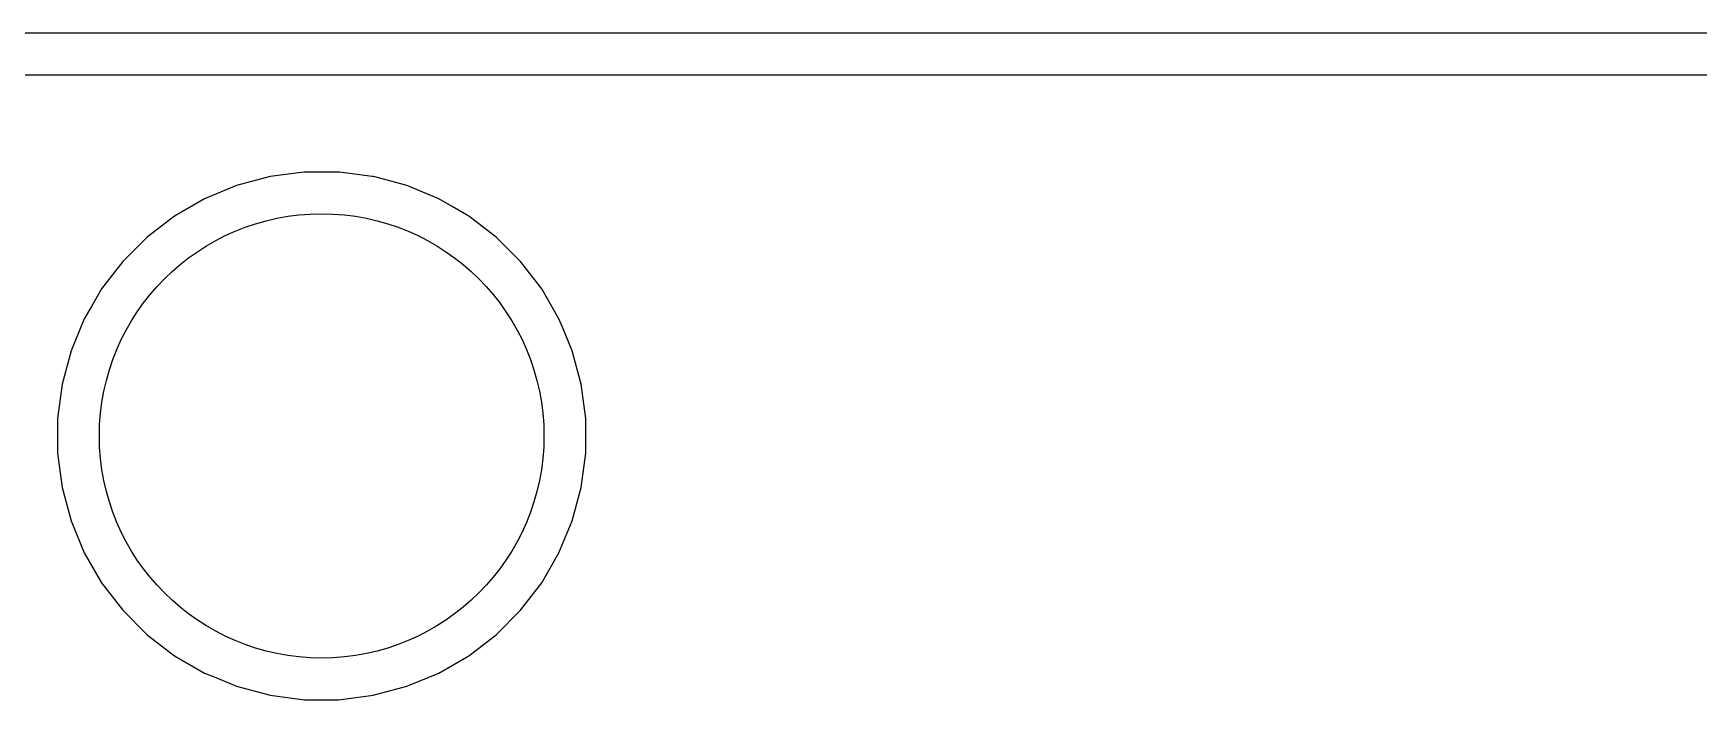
# Model space of a CAD drawing. Header units: millimetres. Extents: x 117.1 to 182.9, y -117.9 to -82.1.
# Drawn here: x 147.92 to 159.91, y -86.9 to -82.1 of the extents above; entities that cross this region are included whole.
import ezdxf

# ---------------------------------------------------------------- set-up
doc = ezdxf.new("R2010")
doc.units = ezdxf.units.MM
for name, color, linetype, lineweight, true_color in [('cut_in', 5, 'CONTINUOUS', 25, 0x0000ff), ('cut_out', 174, 'CONTINUOUS', 25, 0x000080), ('trace_in', 6, 'CONTINUOUS', 25, 0xff00ff), ('trace_out', 214, 'CONTINUOUS', 25, 0x800080)]:
    doc.layers.add(name, color=color, linetype=linetype, lineweight=lineweight, true_color=true_color)

msp = doc.modelspace()

# ---------------------------------------------------------------- linework, layer by layer
at = {"layer": 'cut_in'}
msp.add_circle((150, -85), 1.6, dxfattribs=at)
at = {"layer": 'cut_out', "linetype": 'CONTINUOUS'}
msp.add_line((164, -82.1), (136, -82.1), dxfattribs=at)
at = {"layer": 'trace_in', "linetype": 'CONTINUOUS'}
for p, q in [((149.628439, -83.132016), (149.387786, -83.196499)), ((149.871333, -83.100039), (149.628439, -83.132016)), ((149.873347, -83.099705), (149.871333, -83.100039)), ((149.875424, -83.0995), (149.873347, -83.099705)), ((149.875429, -83.0995), (149.875424, -83.0995)), ((149.875435, -83.0995), (149.875429, -83.0995)), ((150.124565, -83.0995), (149.875435, -83.0995)), ((150.12457, -83.0995), (150.124565, -83.0995)), ((150.124575, -83.0995), (150.12457, -83.0995)), ((150.126649, -83.099705), (150.124575, -83.0995)), ((150.128665, -83.100039), (150.126649, -83.099705)), ((150.363502, -83.130956), (150.128665, -83.100039)), ((150.371667, -83.131491), (150.363502, -83.130956)), ((150.379396, -83.134115), (150.371667, -83.131491)), ((150.383588, -83.135239), (150.379396, -83.134115)), ((150.383608, -83.135245), (150.383588, -83.135239)), ((150.559301, -83.182322), (150.383608, -83.135245)), ((150.612214, -83.1965), (150.559301, -83.182322)), ((149.157609, -83.291845), (148.941873, -83.416399)), ((149.15761, -83.291843), (149.157609, -83.291845)), ((149.157623, -83.291837), (149.15761, -83.291843)), ((149.15763, -83.291833), (149.157623, -83.291837)), ((149.157637, -83.29183), (149.15763, -83.291833)), ((149.15765, -83.291824), (149.157637, -83.29183)), ((149.387786, -83.196499), (149.15765, -83.291824)), ((150.842348, -83.291824), (150.612214, -83.1965)), ((150.842361, -83.29183), (150.842348, -83.291824)), ((150.842376, -83.291837), (150.842361, -83.29183)), ((150.939641, -83.347993), (150.842376, -83.291837)), ((148.941873, -83.416399), (148.744232, -83.568053)), ((151.058125, -83.416399), (150.939641, -83.347993)), ((151.255766, -83.568053), (151.058125, -83.416399)), ((148.744209, -83.568074), (148.568074, -83.744209)), ((148.744217, -83.568067), (148.744209, -83.568074)), ((148.744232, -83.568053), (148.744217, -83.568067)), ((151.255771, -83.568057), (151.255766, -83.568053)), ((151.255774, -83.56806), (151.255771, -83.568057)), ((151.255781, -83.568066), (151.255774, -83.56806)), ((151.431933, -83.744218), (151.255781, -83.568066)), ((148.568053, -83.744232), (148.416399, -83.941873)), ((148.568067, -83.744217), (148.568053, -83.744232)), ((148.568074, -83.744209), (148.568067, -83.744217)), ((151.431939, -83.744225), (151.431933, -83.744218)), ((151.431941, -83.744228), (151.431939, -83.744225)), ((151.431945, -83.744232), (151.431941, -83.744228)), ((151.47428, -83.799405), (151.431945, -83.744232)), ((151.583599, -83.941873), (151.47428, -83.799405)), ((148.416399, -83.941873), (148.342982, -84.069037)), ((151.708162, -84.157623), (151.583599, -83.941873)), ((148.342982, -84.069037), (148.291837, -84.157623)), ((148.291824, -84.15765), (148.196499, -84.387786)), ((148.29183, -84.157637), (148.291824, -84.15765)), ((148.291833, -84.15763), (148.29183, -84.157637)), ((148.291837, -84.157623), (148.291833, -84.15763)), ((151.708169, -84.157638), (151.708162, -84.157623)), ((151.708173, -84.157649), (151.708169, -84.157638)), ((151.708174, -84.15765), (151.708173, -84.157649)), ((151.732954, -84.217475), (151.708174, -84.15765)), ((151.732969, -84.217511), (151.732954, -84.217475)), ((151.803502, -84.387793), (151.732969, -84.217511)), ((148.196499, -84.387786), (148.132016, -84.628439)), ((151.867982, -84.628435), (151.803502, -84.387793)), ((148.132016, -84.628439), (148.099501, -84.875417)), ((151.9005, -84.875435), (151.867982, -84.628435)), ((148.099501, -84.875417), (148.0995, -84.875446)), ((148.0995, -84.875446), (148.0995, -85.124552)), ((151.9005, -85.124565), (151.9005, -84.875435)), ((148.0995, -85.124552), (148.099501, -85.124581)), ((148.099501, -85.124581), (148.132016, -85.371559)), ((151.867982, -85.371565), (151.9005, -85.124565)), ((148.132016, -85.371559), (148.196499, -85.612212)), ((151.803502, -85.612207), (151.867982, -85.371565)), ((148.196499, -85.612212), (148.291824, -85.842348)), ((151.708164, -85.842373), (151.803502, -85.612207)), ((148.291824, -85.842348), (148.29183, -85.842361)), ((148.29183, -85.842361), (148.291837, -85.842376)), ((148.291837, -85.842376), (148.291845, -85.842389)), ((148.291845, -85.842389), (148.416399, -86.058125)), ((151.583599, -86.058127), (151.708164, -85.842373)), ((148.416399, -86.058125), (148.568053, -86.255766)), ((151.431938, -86.255776), (151.583599, -86.058127)), ((148.568053, -86.255766), (148.568057, -86.255771)), ((148.568057, -86.255771), (148.56806, -86.255774)), ((148.56806, -86.255774), (148.568066, -86.255781)), ((148.568066, -86.255781), (148.744218, -86.431933)), ((151.255776, -86.431938), (151.431938, -86.255776)), ((148.744218, -86.431933), (148.744225, -86.431939)), ((148.744225, -86.431939), (148.744228, -86.431941)), ((148.744228, -86.431941), (148.744232, -86.431945)), ((148.744232, -86.431945), (148.941873, -86.583599)), ((151.058127, -86.583599), (151.255776, -86.431938)), ((148.941873, -86.583599), (149.157623, -86.708162)), ((150.842373, -86.708164), (151.058127, -86.583599)), ((149.157623, -86.708162), (149.157638, -86.708169)), ((149.157638, -86.708169), (149.225734, -86.736375)), ((149.225734, -86.736375), (149.35803, -86.791174)), ((150.612207, -86.803502), (150.842373, -86.708164)), ((149.35803, -86.791174), (149.387793, -86.803502)), ((149.387793, -86.803502), (149.628435, -86.867982)), ((149.628435, -86.867982), (149.875435, -86.9005)), ((150.124565, -86.9005), (150.371565, -86.867982)), ((150.371565, -86.867982), (150.612207, -86.803502)), ((149.875435, -86.9005), (149.875442, -86.9005)), ((149.875442, -86.9005), (150.124558, -86.9005)), ((150.124558, -86.9005), (150.124565, -86.9005))]:
    msp.add_line(p, q, dxfattribs=at)
at = {"layer": 'trace_out', "linetype": 'CONTINUOUS'}
msp.add_line((136.006643, -82.4005), (163.993357, -82.4005), dxfattribs=at)

doc.saveas('drawing.dxf')
